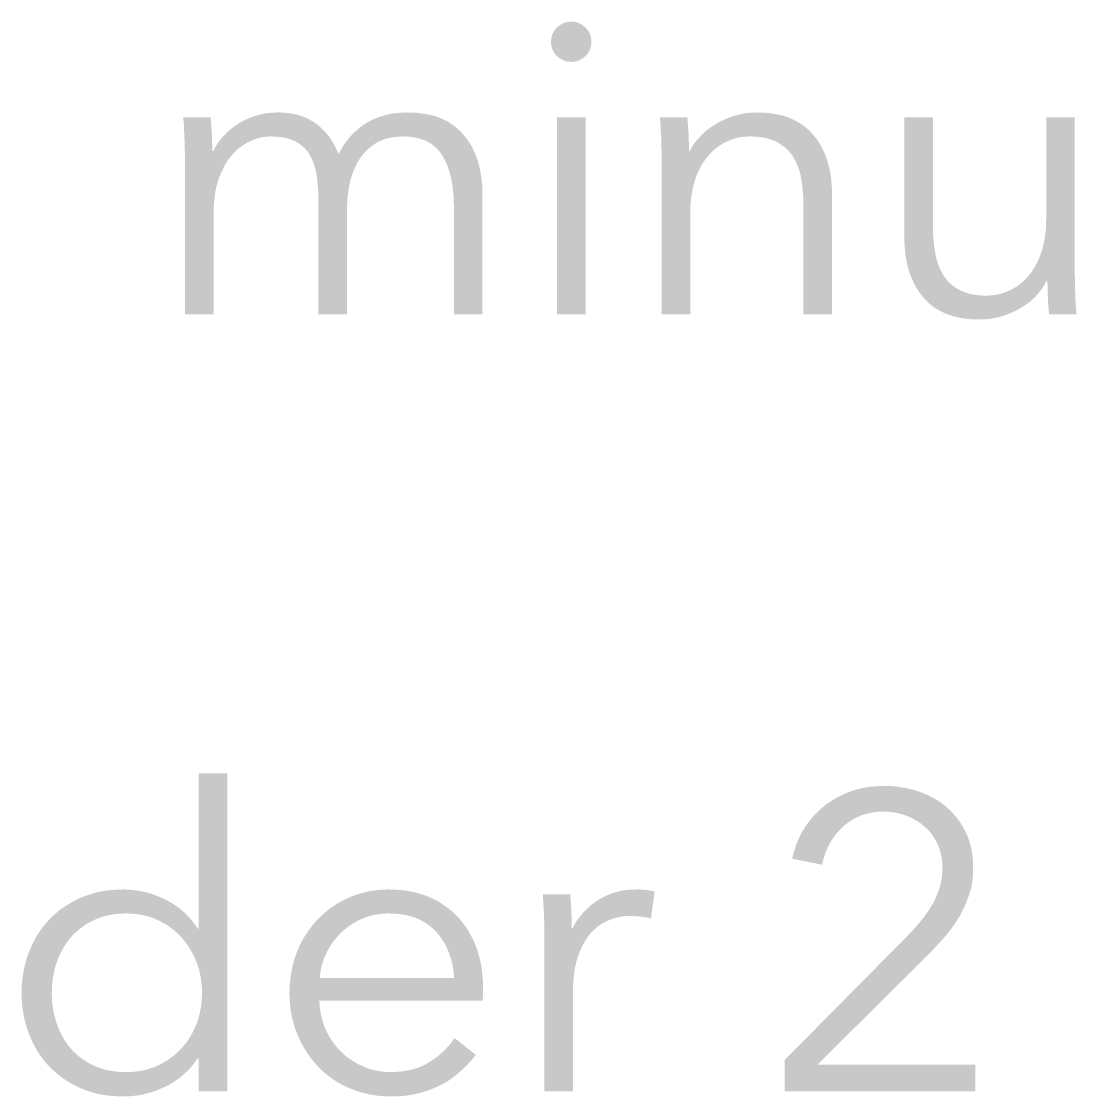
# Model space of a CAD drawing. Header units: millimetres. Extents: x 4 to 66.9, y 4 to 45.8.
# Drawn here: x 22.69 to 29.21, y 18.17 to 24.81 of the extents above; entities that cross this region are included whole.
import ezdxf

# ---------------------------------------------------------------- set-up
doc = ezdxf.new("R2010")
doc.units = ezdxf.units.MM
doc.layers.add('RASTER', color=7, linetype='Continuous')

msp = doc.modelspace()

# ---------------------------------------------------------------- hatches: boundary and pattern name
at = {"layer": 'RASTER'}
h = msp.add_hatch(color=7, dxfattribs=at)
h.paths.add_polyline_path([(26.18, 23), (26.003, 23), (26.003, 24.217), (26.18, 24.217)])
h.paths.add_polyline_path([(26.216, 24.685), (26.215, 24.671), (26.214, 24.659), (26.211, 24.647), (26.206, 24.635), (26.201, 24.624), (26.194, 24.614), (26.186, 24.604), (26.177, 24.595), (26.167, 24.587), (26.157, 24.58), (26.147, 24.574), (26.136, 24.569), (26.125, 24.565), (26.114, 24.562), (26.103, 24.561), (26.091, 24.56), (26.08, 24.561), (26.068, 24.562), (26.057, 24.565), (26.046, 24.569), (26.036, 24.574), (26.025, 24.58), (26.015, 24.587), (26.005, 24.595), (25.996, 24.604), (25.988, 24.614), (25.982, 24.624), (25.976, 24.635), (25.972, 24.647), (25.969, 24.659), (25.967, 24.671), (25.966, 24.685), (25.967, 24.698), (25.969, 24.711), (25.972, 24.723), (25.976, 24.735), (25.982, 24.745), (25.988, 24.756), (25.996, 24.765), (26.005, 24.775), (26.015, 24.783), (26.025, 24.79), (26.036, 24.796), (26.046, 24.801), (26.057, 24.805), (26.068, 24.807), (26.08, 24.809), (26.091, 24.81), (26.103, 24.809), (26.114, 24.807), (26.125, 24.805), (26.136, 24.801), (26.147, 24.796), (26.157, 24.79), (26.167, 24.783), (26.177, 24.775), (26.186, 24.765), (26.194, 24.756), (26.201, 24.745), (26.206, 24.735), (26.211, 24.723), (26.214, 24.711), (26.215, 24.698), (26.216, 24.685)])
for points in [[(23.879, 24.009), (23.892, 24.035), (23.908, 24.06), (23.925, 24.083), (23.945, 24.105), (23.965, 24.126), (23.988, 24.146), (24.012, 24.164), (24.039, 24.182), (24.066, 24.197), (24.094, 24.211), (24.123, 24.222), (24.153, 24.231), (24.183, 24.239), (24.214, 24.244), (24.246, 24.247), (24.279, 24.248), (24.291, 24.248), (24.304, 24.247), (24.317, 24.247), (24.329, 24.245), (24.342, 24.244), (24.355, 24.242), (24.368, 24.24), (24.382, 24.238), (24.395, 24.235), (24.408, 24.231), (24.421, 24.227), (24.434, 24.222), (24.447, 24.217), (24.46, 24.211), (24.473, 24.204), (24.486, 24.197), (24.498, 24.19), (24.511, 24.181), (24.523, 24.172), (24.534, 24.163), (24.546, 24.152), (24.557, 24.141), (24.568, 24.13), (24.579, 24.118), (24.59, 24.105), (24.6, 24.092), (24.61, 24.077), (24.619, 24.061), (24.628, 24.045), (24.637, 24.028), (24.645, 24.01), (24.653, 23.991), (24.67, 24.021), (24.687, 24.049), (24.707, 24.076), (24.727, 24.101), (24.749, 24.124), (24.773, 24.145), (24.797, 24.164), (24.824, 24.182), (24.851, 24.197), (24.88, 24.211), (24.91, 24.222), (24.942, 24.231), (24.974, 24.239), (25.008, 24.244), (25.043, 24.247), (25.08, 24.248), (25.136, 24.246), (25.188, 24.239), (25.237, 24.229), (25.282, 24.214), (25.324, 24.194), (25.362, 24.17), (25.396, 24.142), (25.427, 24.11), (25.454, 24.074), (25.478, 24.036), (25.497, 23.994), (25.514, 23.95), (25.526, 23.903), (25.535, 23.854), (25.541, 23.801), (25.543, 23.746), (25.543, 23), (25.366, 23), (25.366, 23.673), (25.365, 23.72), (25.361, 23.765), (25.356, 23.807), (25.348, 23.847), (25.338, 23.884), (25.326, 23.92), (25.311, 23.952), (25.294, 23.983), (25.275, 24.01), (25.252, 24.034), (25.227, 24.054), (25.198, 24.071), (25.166, 24.083), (25.131, 24.092), (25.093, 24.098), (25.051, 24.1), (25.028, 24.099), (25.005, 24.097), (24.983, 24.094), (24.962, 24.09), (24.943, 24.085), (24.924, 24.078), (24.906, 24.07), (24.889, 24.061), (24.873, 24.051), (24.857, 24.04), (24.843, 24.028), (24.829, 24.016), (24.816, 24.002), (24.804, 23.988), (24.793, 23.974), (24.782, 23.958), (24.772, 23.942), (24.763, 23.925), (24.755, 23.908), (24.747, 23.89), (24.74, 23.872), (24.734, 23.853), (24.728, 23.834), (24.724, 23.814), (24.719, 23.794), (24.716, 23.773), (24.713, 23.753), (24.71, 23.732), (24.708, 23.711), (24.707, 23.69), (24.706, 23.669), (24.705, 23.647), (24.705, 23), (24.529, 23), (24.529, 23.71), (24.528, 23.732), (24.528, 23.753), (24.527, 23.774), (24.525, 23.794), (24.524, 23.814), (24.521, 23.834), (24.519, 23.853), (24.516, 23.871), (24.512, 23.889), (24.508, 23.906), (24.503, 23.922), (24.498, 23.938), (24.492, 23.953), (24.485, 23.968), (24.478, 23.981), (24.47, 23.995), (24.462, 24.007), (24.452, 24.018), (24.442, 24.029), (24.431, 24.039), (24.42, 24.049), (24.407, 24.057), (24.394, 24.065), (24.38, 24.073), (24.366, 24.079), (24.35, 24.084), (24.333, 24.089), (24.315, 24.093), (24.297, 24.096), (24.277, 24.098), (24.256, 24.099), (24.235, 24.1), (24.219, 24.099), (24.204, 24.098), (24.188, 24.096), (24.172, 24.093), (24.156, 24.089), (24.14, 24.084), (24.125, 24.078), (24.109, 24.071), (24.093, 24.064), (24.078, 24.055), (24.063, 24.046), (24.048, 24.035), (24.034, 24.024), (24.02, 24.011), (24.007, 23.998), (23.994, 23.984), (23.982, 23.969), (23.97, 23.953), (23.959, 23.936), (23.948, 23.918), (23.939, 23.899), (23.929, 23.879), (23.921, 23.858), (23.912, 23.836), (23.905, 23.813), (23.899, 23.789), (23.893, 23.764), (23.889, 23.738), (23.886, 23.711), (23.883, 23.683), (23.882, 23.654), (23.881, 23.624), (23.881, 23), (23.704, 23), (23.704, 23.949), (23.704, 23.962), (23.704, 23.975), (23.704, 23.99), (23.704, 24.006), (23.703, 24.022), (23.703, 24.039), (23.702, 24.057), (23.702, 24.076), (23.701, 24.096), (23.7, 24.114), (23.699, 24.133), (23.699, 24.15), (23.698, 24.168), (23.696, 24.185), (23.695, 24.201), (23.694, 24.217), (23.863, 24.217), (23.864, 24.204), (23.865, 24.191), (23.867, 24.178), (23.868, 24.165), (23.868, 24.151), (23.869, 24.137), (23.87, 24.122), (23.871, 24.108), (23.871, 24.093), (23.872, 24.079), (23.872, 24.066), (23.873, 24.053), (23.873, 24.041), (23.873, 24.03), (23.873, 24.019), (23.873, 24.009), (23.879, 24.009)], [(26.809, 24.217), (26.81, 24.204), (26.811, 24.191), (26.812, 24.178), (26.813, 24.165), (26.814, 24.151), (26.815, 24.137), (26.816, 24.122), (26.817, 24.108), (26.817, 24.093), (26.818, 24.079), (26.818, 24.066), (26.819, 24.053), (26.819, 24.041), (26.819, 24.03), (26.819, 24.019), (26.819, 24.009), (26.824, 24.009), (26.838, 24.035), (26.854, 24.06), (26.873, 24.083), (26.893, 24.105), (26.915, 24.126), (26.939, 24.146), (26.965, 24.164), (26.993, 24.182), (27.023, 24.197), (27.053, 24.211), (27.083, 24.222), (27.114, 24.231), (27.145, 24.239), (27.176, 24.244), (27.208, 24.247), (27.24, 24.248), (27.296, 24.246), (27.349, 24.239), (27.398, 24.229), (27.443, 24.214), (27.484, 24.194), (27.522, 24.17), (27.557, 24.142), (27.588, 24.11), (27.615, 24.074), (27.638, 24.036), (27.658, 23.994), (27.674, 23.95), (27.687, 23.903), (27.696, 23.854), (27.701, 23.801), (27.703, 23.746), (27.703, 23), (27.526, 23), (27.526, 23.673), (27.526, 23.697), (27.525, 23.72), (27.524, 23.743), (27.522, 23.765), (27.52, 23.787), (27.518, 23.807), (27.514, 23.828), (27.511, 23.848), (27.507, 23.867), (27.502, 23.885), (27.496, 23.903), (27.49, 23.92), (27.483, 23.936), (27.475, 23.952), (27.467, 23.967), (27.458, 23.982), (27.448, 23.995), (27.437, 24.008), (27.426, 24.02), (27.413, 24.031), (27.4, 24.042), (27.386, 24.051), (27.372, 24.06), (27.356, 24.069), (27.34, 24.076), (27.322, 24.082), (27.304, 24.088), (27.284, 24.092), (27.264, 24.095), (27.242, 24.098), (27.22, 24.099), (27.196, 24.1), (27.179, 24.099), (27.161, 24.098), (27.144, 24.096), (27.127, 24.093), (27.11, 24.089), (27.093, 24.084), (27.076, 24.078), (27.06, 24.071), (27.043, 24.064), (27.027, 24.055), (27.012, 24.046), (26.997, 24.035), (26.982, 24.024), (26.968, 24.011), (26.955, 23.998), (26.941, 23.984), (26.929, 23.969), (26.917, 23.953), (26.905, 23.936), (26.895, 23.918), (26.885, 23.899), (26.875, 23.879), (26.866, 23.858), (26.858, 23.836), (26.851, 23.813), (26.845, 23.789), (26.839, 23.764), (26.835, 23.738), (26.831, 23.711), (26.829, 23.683), (26.827, 23.654), (26.827, 23.624), (26.827, 23), (26.65, 23), (26.65, 23.949), (26.65, 23.962), (26.65, 23.975), (26.65, 23.99), (26.65, 24.006), (26.649, 24.022), (26.649, 24.039), (26.648, 24.057), (26.648, 24.076), (26.647, 24.096), (26.646, 24.114), (26.645, 24.133), (26.644, 24.15), (26.643, 24.168), (26.642, 24.185), (26.641, 24.201), (26.64, 24.217)], [(29.045, 23), (29.044, 23.013), (29.042, 23.025), (29.041, 23.039), (29.04, 23.052), (29.039, 23.066), (29.038, 23.08), (29.038, 23.094), (29.037, 23.109), (29.036, 23.124), (29.036, 23.138), (29.035, 23.151), (29.035, 23.164), (29.035, 23.176), (29.035, 23.187), (29.034, 23.198), (29.034, 23.208), (29.029, 23.208), (29.015, 23.182), (28.999, 23.157), (28.981, 23.134), (28.961, 23.111), (28.939, 23.09), (28.915, 23.071), (28.888, 23.052), (28.86, 23.035), (28.831, 23.02), (28.801, 23.006), (28.771, 22.995), (28.74, 22.985), (28.709, 22.978), (28.677, 22.973), (28.645, 22.97), (28.613, 22.969), (28.557, 22.971), (28.505, 22.977), (28.456, 22.988), (28.411, 23.003), (28.369, 23.023), (28.331, 23.046), (28.297, 23.074), (28.266, 23.107), (28.239, 23.142), (28.215, 23.181), (28.196, 23.222), (28.179, 23.267), (28.167, 23.313), (28.158, 23.363), (28.152, 23.415), (28.15, 23.471), (28.15, 24.217), (28.327, 24.217), (28.327, 23.543), (28.327, 23.52), (28.328, 23.496), (28.329, 23.474), (28.331, 23.452), (28.333, 23.43), (28.336, 23.409), (28.339, 23.389), (28.343, 23.369), (28.347, 23.35), (28.352, 23.332), (28.358, 23.314), (28.364, 23.297), (28.371, 23.28), (28.379, 23.265), (28.387, 23.25), (28.396, 23.235), (28.406, 23.222), (28.417, 23.209), (28.428, 23.197), (28.44, 23.186), (28.453, 23.175), (28.467, 23.165), (28.482, 23.156), (28.498, 23.148), (28.514, 23.141), (28.531, 23.135), (28.55, 23.129), (28.569, 23.125), (28.59, 23.121), (28.611, 23.119), (28.634, 23.117), (28.657, 23.117), (28.675, 23.117), (28.692, 23.119), (28.71, 23.121), (28.727, 23.124), (28.744, 23.128), (28.761, 23.133), (28.777, 23.139), (28.794, 23.146), (28.81, 23.153), (28.826, 23.162), (28.842, 23.171), (28.857, 23.182), (28.871, 23.193), (28.885, 23.205), (28.899, 23.219), (28.912, 23.233), (28.925, 23.248), (28.937, 23.264), (28.948, 23.281), (28.959, 23.299), (28.969, 23.318), (28.979, 23.338), (28.987, 23.359), (28.995, 23.381), (29.003, 23.404), (29.009, 23.428), (29.014, 23.453), (29.019, 23.479), (29.022, 23.506), (29.025, 23.534), (29.026, 23.563), (29.027, 23.593), (29.027, 24.217), (29.203, 24.217), (29.203, 23.268), (29.203, 23.255), (29.204, 23.241), (29.204, 23.227), (29.204, 23.211), (29.204, 23.195), (29.205, 23.178), (29.205, 23.159), (29.206, 23.14), (29.207, 23.121), (29.207, 23.102), (29.208, 23.084), (29.209, 23.066), (29.21, 23.049), (29.211, 23.032), (29.213, 23.016), (29.214, 23)], [(28.588, 18.2), (27.411, 18.2), (27.411, 18.395), (28.165, 19.157), (28.175, 19.167), (28.185, 19.178), (28.196, 19.189), (28.206, 19.2), (28.216, 19.211), (28.226, 19.223), (28.236, 19.235), (28.246, 19.246), (28.256, 19.259), (28.266, 19.271), (28.275, 19.283), (28.285, 19.296), (28.293, 19.308), (28.302, 19.321), (28.31, 19.334), (28.318, 19.347), (28.326, 19.36), (28.333, 19.373), (28.34, 19.387), (28.346, 19.4), (28.352, 19.414), (28.357, 19.428), (28.363, 19.443), (28.367, 19.457), (28.372, 19.472), (28.375, 19.487), (28.378, 19.502), (28.381, 19.517), (28.383, 19.532), (28.384, 19.547), (28.385, 19.562), (28.386, 19.578), (28.385, 19.598), (28.384, 19.617), (28.382, 19.636), (28.378, 19.655), (28.374, 19.673), (28.37, 19.69), (28.364, 19.707), (28.357, 19.724), (28.35, 19.74), (28.341, 19.755), (28.332, 19.77), (28.323, 19.784), (28.313, 19.797), (28.302, 19.81), (28.29, 19.822), (28.278, 19.834), (28.265, 19.845), (28.251, 19.856), (28.237, 19.865), (28.223, 19.874), (28.208, 19.883), (28.193, 19.891), (28.177, 19.898), (28.161, 19.904), (28.144, 19.91), (28.127, 19.915), (28.11, 19.919), (28.093, 19.923), (28.075, 19.926), (28.058, 19.927), (28.04, 19.929), (28.022, 19.929), (27.985, 19.928), (27.95, 19.923), (27.917, 19.916), (27.885, 19.906), (27.855, 19.893), (27.826, 19.877), (27.798, 19.858), (27.772, 19.837), (27.748, 19.813), (27.726, 19.787), (27.706, 19.76), (27.689, 19.732), (27.674, 19.702), (27.661, 19.67), (27.65, 19.636), (27.642, 19.601), (27.457, 19.638), (27.462, 19.662), (27.469, 19.685), (27.476, 19.708), (27.484, 19.731), (27.493, 19.753), (27.503, 19.775), (27.514, 19.796), (27.526, 19.817), (27.539, 19.838), (27.553, 19.857), (27.568, 19.876), (27.583, 19.895), (27.599, 19.912), (27.616, 19.929), (27.633, 19.945), (27.651, 19.96), (27.67, 19.975), (27.689, 19.988), (27.709, 20.001), (27.73, 20.014), (27.751, 20.025), (27.773, 20.035), (27.796, 20.045), (27.819, 20.054), (27.842, 20.062), (27.867, 20.069), (27.891, 20.074), (27.916, 20.079), (27.942, 20.083), (27.968, 20.085), (27.995, 20.087), (28.022, 20.088), (28.049, 20.087), (28.077, 20.086), (28.104, 20.083), (28.13, 20.079), (28.157, 20.075), (28.183, 20.069), (28.208, 20.063), (28.234, 20.055), (28.258, 20.046), (28.282, 20.037), (28.305, 20.026), (28.327, 20.015), (28.349, 20.002), (28.37, 19.989), (28.39, 19.974), (28.409, 19.959), (28.427, 19.942), (28.445, 19.925), (28.461, 19.907), (28.477, 19.887), (28.492, 19.867), (28.505, 19.846), (28.518, 19.824), (28.53, 19.8), (28.541, 19.776), (28.55, 19.751), (28.558, 19.725), (28.564, 19.698), (28.569, 19.67), (28.573, 19.641), (28.575, 19.611), (28.575, 19.581), (28.575, 19.559), (28.574, 19.537), (28.572, 19.516), (28.569, 19.495), (28.566, 19.475), (28.562, 19.455), (28.556, 19.436), (28.551, 19.417), (28.544, 19.398), (28.537, 19.38), (28.53, 19.361), (28.522, 19.343), (28.514, 19.326), (28.505, 19.308), (28.496, 19.291), (28.486, 19.274), (28.475, 19.257), (28.465, 19.24), (28.453, 19.224), (28.442, 19.208), (28.43, 19.192), (28.417, 19.176), (28.404, 19.16), (28.391, 19.145), (28.377, 19.13), (28.363, 19.115), (28.349, 19.099), (28.335, 19.084), (28.321, 19.069), (28.306, 19.054), (28.291, 19.039), (28.276, 19.024), (27.613, 18.366), (28.588, 18.366)], [(25.926, 19.149), (25.926, 19.162), (25.926, 19.175), (25.926, 19.19), (25.925, 19.206), (25.925, 19.222), (25.925, 19.239), (25.924, 19.257), (25.923, 19.276), (25.923, 19.296), (25.922, 19.314), (25.921, 19.333), (25.92, 19.351), (25.919, 19.368), (25.918, 19.385), (25.917, 19.401), (25.916, 19.417), (26.085, 19.417), (26.086, 19.404), (26.087, 19.391), (26.088, 19.378), (26.089, 19.365), (26.09, 19.351), (26.091, 19.337), (26.092, 19.322), (26.092, 19.308), (26.093, 19.293), (26.094, 19.279), (26.094, 19.266), (26.094, 19.253), (26.095, 19.241), (26.095, 19.23), (26.095, 19.219), (26.095, 19.209), (26.1, 19.209), (26.114, 19.235), (26.129, 19.26), (26.147, 19.283), (26.165, 19.305), (26.186, 19.326), (26.207, 19.346), (26.231, 19.364), (26.256, 19.382), (26.283, 19.397), (26.31, 19.411), (26.338, 19.422), (26.367, 19.431), (26.396, 19.439), (26.427, 19.444), (26.458, 19.447), (26.49, 19.448), (26.499, 19.448), (26.507, 19.448), (26.515, 19.448), (26.522, 19.447), (26.53, 19.447), (26.537, 19.447), (26.544, 19.446), (26.551, 19.445), (26.558, 19.445), (26.565, 19.444), (26.572, 19.443), (26.579, 19.441), (26.586, 19.44), (26.593, 19.439), (26.6, 19.437), (26.607, 19.435), (26.584, 19.269), (26.58, 19.27), (26.575, 19.271), (26.569, 19.273), (26.563, 19.274), (26.556, 19.275), (26.549, 19.276), (26.541, 19.278), (26.532, 19.279), (26.523, 19.28), (26.514, 19.281), (26.505, 19.282), (26.495, 19.283), (26.486, 19.283), (26.477, 19.284), (26.468, 19.284), (26.459, 19.284), (26.442, 19.284), (26.424, 19.283), (26.407, 19.281), (26.39, 19.278), (26.373, 19.274), (26.357, 19.27), (26.34, 19.264), (26.324, 19.258), (26.308, 19.251), (26.292, 19.243), (26.277, 19.234), (26.263, 19.225), (26.249, 19.214), (26.236, 19.202), (26.223, 19.19), (26.211, 19.176), (26.199, 19.162), (26.188, 19.146), (26.177, 19.13), (26.167, 19.113), (26.158, 19.094), (26.149, 19.075), (26.14, 19.055), (26.133, 19.033), (26.126, 19.011), (26.12, 18.988), (26.114, 18.963), (26.11, 18.937), (26.107, 18.911), (26.105, 18.883), (26.103, 18.854), (26.103, 18.824), (26.103, 18.2), (25.926, 18.2), (25.926, 19.149)]]:
    msp.add_hatch(color=7, dxfattribs=at).paths.add_polyline_path(points)
h = msp.add_hatch(color=7, dxfattribs=at)
h.paths.add_polyline_path([(23.784, 18.405), (23.763, 18.377), (23.742, 18.35), (23.719, 18.326), (23.694, 18.303), (23.668, 18.281), (23.64, 18.262), (23.611, 18.244), (23.581, 18.229), (23.549, 18.215), (23.518, 18.202), (23.486, 18.192), (23.454, 18.184), (23.422, 18.177), (23.389, 18.173), (23.356, 18.17), (23.323, 18.169), (23.288, 18.17), (23.254, 18.172), (23.22, 18.176), (23.187, 18.181), (23.155, 18.188), (23.124, 18.197), (23.094, 18.207), (23.065, 18.218), (23.036, 18.231), (23.009, 18.245), (22.983, 18.26), (22.957, 18.277), (22.933, 18.294), (22.91, 18.313), (22.888, 18.333), (22.867, 18.353), (22.847, 18.375), (22.828, 18.398), (22.811, 18.422), (22.794, 18.447), (22.779, 18.473), (22.765, 18.5), (22.752, 18.527), (22.74, 18.556), (22.729, 18.586), (22.72, 18.616), (22.712, 18.647), (22.706, 18.678), (22.701, 18.71), (22.697, 18.742), (22.695, 18.775), (22.694, 18.808), (22.695, 18.842), (22.697, 18.875), (22.701, 18.907), (22.706, 18.939), (22.712, 18.97), (22.72, 19.001), (22.729, 19.031), (22.74, 19.061), (22.752, 19.089), (22.765, 19.117), (22.779, 19.144), (22.794, 19.17), (22.811, 19.195), (22.828, 19.219), (22.847, 19.241), (22.867, 19.263), (22.888, 19.284), (22.91, 19.304), (22.933, 19.323), (22.957, 19.34), (22.983, 19.356), (23.009, 19.372), (23.036, 19.386), (23.065, 19.399), (23.094, 19.41), (23.124, 19.42), (23.155, 19.429), (23.187, 19.436), (23.22, 19.441), (23.254, 19.445), (23.288, 19.447), (23.323, 19.448), (23.356, 19.447), (23.389, 19.444), (23.422, 19.439), (23.454, 19.433), (23.486, 19.424), (23.518, 19.414), (23.549, 19.401), (23.581, 19.387), (23.611, 19.371), (23.64, 19.353), (23.668, 19.333), (23.694, 19.311), (23.719, 19.288), (23.742, 19.262), (23.763, 19.235), (23.784, 19.206), (23.789, 19.206), (23.789, 20.166), (23.966, 20.166), (23.966, 18.2), (23.789, 18.2), (23.789, 18.405)])
h.paths.add_polyline_path([(22.881, 18.808), (22.882, 18.783), (22.883, 18.758), (22.886, 18.734), (22.889, 18.71), (22.894, 18.686), (22.899, 18.663), (22.905, 18.64), (22.913, 18.617), (22.921, 18.595), (22.93, 18.574), (22.94, 18.553), (22.951, 18.533), (22.962, 18.514), (22.975, 18.496), (22.988, 18.478), (23.002, 18.461), (23.017, 18.445), (23.033, 18.43), (23.05, 18.416), (23.068, 18.402), (23.086, 18.39), (23.105, 18.378), (23.126, 18.367), (23.147, 18.357), (23.168, 18.348), (23.191, 18.341), (23.214, 18.334), (23.238, 18.329), (23.263, 18.325), (23.288, 18.322), (23.315, 18.32), (23.342, 18.32), (23.367, 18.32), (23.391, 18.322), (23.415, 18.325), (23.439, 18.329), (23.462, 18.334), (23.485, 18.341), (23.507, 18.348), (23.529, 18.357), (23.55, 18.367), (23.57, 18.378), (23.59, 18.389), (23.609, 18.402), (23.627, 18.415), (23.644, 18.429), (23.661, 18.444), (23.677, 18.46), (23.692, 18.477), (23.706, 18.494), (23.72, 18.512), (23.733, 18.531), (23.744, 18.551), (23.755, 18.571), (23.765, 18.593), (23.775, 18.615), (23.783, 18.637), (23.79, 18.66), (23.796, 18.684), (23.801, 18.708), (23.805, 18.732), (23.807, 18.757), (23.809, 18.783), (23.81, 18.808), (23.809, 18.834), (23.807, 18.86), (23.805, 18.884), (23.801, 18.909), (23.796, 18.933), (23.79, 18.956), (23.783, 18.979), (23.775, 19.002), (23.765, 19.024), (23.755, 19.045), (23.744, 19.066), (23.733, 19.086), (23.72, 19.105), (23.706, 19.123), (23.692, 19.141), (23.677, 19.158), (23.661, 19.174), (23.644, 19.189), (23.627, 19.204), (23.609, 19.217), (23.59, 19.23), (23.57, 19.241), (23.55, 19.252), (23.529, 19.262), (23.507, 19.271), (23.485, 19.279), (23.462, 19.285), (23.439, 19.29), (23.415, 19.294), (23.391, 19.297), (23.367, 19.299), (23.342, 19.3), (23.315, 19.299), (23.288, 19.297), (23.263, 19.294), (23.238, 19.29), (23.214, 19.285), (23.191, 19.278), (23.168, 19.27), (23.147, 19.261), (23.126, 19.251), (23.105, 19.24), (23.086, 19.228), (23.068, 19.215), (23.05, 19.201), (23.033, 19.187), (23.017, 19.172), (23.002, 19.156), (22.988, 19.139), (22.975, 19.121), (22.962, 19.102), (22.951, 19.083), (22.94, 19.063), (22.93, 19.043), (22.921, 19.022), (22.913, 18.999), (22.905, 18.977), (22.899, 18.954), (22.894, 18.931), (22.889, 18.907), (22.886, 18.883), (22.883, 18.858), (22.882, 18.834), (22.881, 18.808)], flags=0)
h = msp.add_hatch(color=7, dxfattribs=at)
h.paths.add_polyline_path([(25.367, 18.902), (25.364, 18.944), (25.357, 18.984), (25.348, 19.022), (25.335, 19.059), (25.32, 19.094), (25.302, 19.126), (25.281, 19.158), (25.257, 19.187), (25.229, 19.213), (25.2, 19.236), (25.167, 19.256), (25.132, 19.272), (25.094, 19.284), (25.053, 19.293), (25.01, 19.298), (24.964, 19.3), (24.942, 19.299), (24.921, 19.298), (24.9, 19.295), (24.879, 19.292), (24.859, 19.287), (24.839, 19.282), (24.819, 19.275), (24.8, 19.267), (24.782, 19.259), (24.764, 19.25), (24.746, 19.24), (24.729, 19.229), (24.713, 19.218), (24.697, 19.205), (24.682, 19.193), (24.668, 19.179), (24.654, 19.165), (24.64, 19.15), (24.628, 19.135), (24.616, 19.119), (24.605, 19.103), (24.595, 19.086), (24.585, 19.069), (24.577, 19.052), (24.569, 19.034), (24.561, 19.015), (24.555, 18.997), (24.55, 18.978), (24.546, 18.96), (24.542, 18.941), (24.539, 18.921), (24.538, 18.902)], flags=0)
h.paths.add_polyline_path([(25.546, 18.845), (25.546, 18.84), (25.546, 18.836), (25.546, 18.831), (25.546, 18.826), (25.546, 18.821), (25.546, 18.816), (25.546, 18.811), (25.546, 18.806), (25.546, 18.801), (25.546, 18.795), (25.546, 18.79), (25.546, 18.784), (25.545, 18.779), (25.545, 18.773), (25.544, 18.767), (25.544, 18.762), (24.535, 18.762), (24.536, 18.739), (24.538, 18.717), (24.541, 18.695), (24.545, 18.673), (24.55, 18.652), (24.556, 18.631), (24.563, 18.61), (24.571, 18.59), (24.58, 18.57), (24.59, 18.551), (24.6, 18.532), (24.612, 18.515), (24.624, 18.497), (24.637, 18.481), (24.65, 18.465), (24.665, 18.45), (24.68, 18.435), (24.696, 18.421), (24.713, 18.408), (24.73, 18.396), (24.748, 18.384), (24.766, 18.374), (24.786, 18.364), (24.805, 18.355), (24.826, 18.346), (24.847, 18.339), (24.868, 18.333), (24.889, 18.328), (24.911, 18.325), (24.934, 18.322), (24.956, 18.32), (24.98, 18.32), (25.013, 18.321), (25.046, 18.324), (25.078, 18.329), (25.108, 18.336), (25.137, 18.344), (25.165, 18.355), (25.192, 18.368), (25.217, 18.383), (25.242, 18.4), (25.265, 18.416), (25.286, 18.434), (25.306, 18.452), (25.324, 18.471), (25.341, 18.49), (25.356, 18.51), (25.37, 18.53), (25.502, 18.426), (25.475, 18.393), (25.446, 18.362), (25.417, 18.334), (25.387, 18.308), (25.357, 18.284), (25.326, 18.263), (25.294, 18.245), (25.262, 18.229), (25.229, 18.215), (25.195, 18.202), (25.16, 18.192), (25.126, 18.184), (25.09, 18.177), (25.054, 18.173), (25.017, 18.17), (24.98, 18.169), (24.946, 18.17), (24.913, 18.172), (24.881, 18.176), (24.849, 18.181), (24.818, 18.188), (24.788, 18.196), (24.758, 18.206), (24.729, 18.217), (24.7, 18.23), (24.673, 18.243), (24.646, 18.258), (24.621, 18.274), (24.597, 18.292), (24.573, 18.31), (24.551, 18.33), (24.53, 18.351), (24.51, 18.373), (24.49, 18.396), (24.472, 18.42), (24.455, 18.444), (24.44, 18.47), (24.425, 18.497), (24.411, 18.525), (24.399, 18.554), (24.387, 18.583), (24.377, 18.613), (24.369, 18.644), (24.362, 18.676), (24.357, 18.708), (24.353, 18.741), (24.351, 18.774), (24.35, 18.808), (24.351, 18.843), (24.353, 18.876), (24.357, 18.909), (24.362, 18.941), (24.369, 18.973), (24.377, 19.003), (24.386, 19.034), (24.397, 19.063), (24.409, 19.092), (24.423, 19.12), (24.437, 19.147), (24.453, 19.172), (24.47, 19.197), (24.488, 19.221), (24.507, 19.244), (24.527, 19.266), (24.548, 19.287), (24.571, 19.307), (24.594, 19.325), (24.618, 19.342), (24.642, 19.359), (24.668, 19.373), (24.695, 19.387), (24.722, 19.4), (24.75, 19.411), (24.779, 19.421), (24.809, 19.429), (24.839, 19.436), (24.869, 19.441), (24.9, 19.445), (24.932, 19.447), (24.964, 19.448), (24.999, 19.447), (25.033, 19.445), (25.066, 19.441), (25.099, 19.436), (25.13, 19.429), (25.159, 19.421), (25.188, 19.411), (25.216, 19.4), (25.243, 19.387), (25.269, 19.374), (25.293, 19.359), (25.316, 19.343), (25.338, 19.327), (25.36, 19.309), (25.379, 19.29), (25.398, 19.27), (25.416, 19.249), (25.432, 19.227), (25.448, 19.205), (25.462, 19.181), (25.475, 19.157), (25.488, 19.132), (25.499, 19.106), (25.509, 19.079), (25.518, 19.051), (25.525, 19.023), (25.532, 18.995), (25.537, 18.966), (25.541, 18.936), (25.544, 18.906), (25.546, 18.876), (25.546, 18.845)])

doc.saveas('drawing.dxf')
